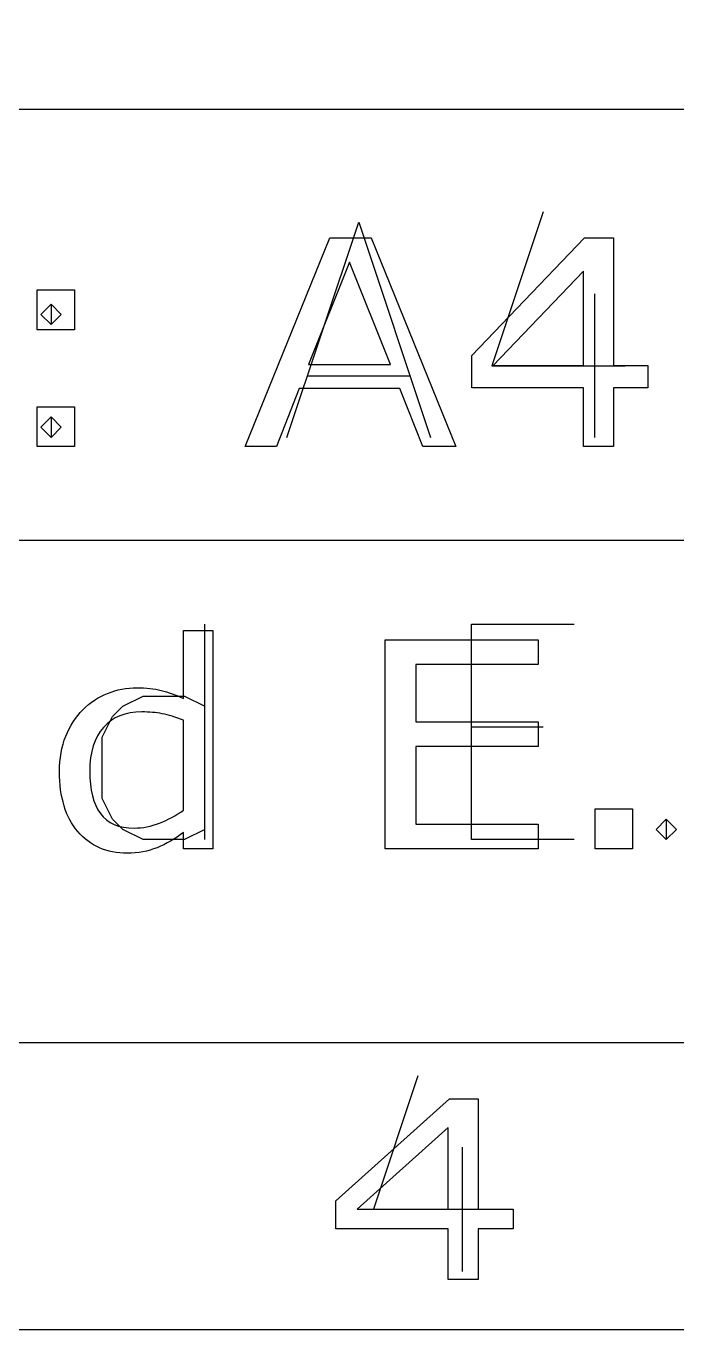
# Model space of a CAD drawing. Header units: millimetres. Extents: x 0 to 277, y 107 to 297.
# Drawn here: x 173 to 177.54, y 106.92 to 116 of the extents above; entities that cross this region are included whole.
import ezdxf

# ---------------------------------------------------------------- set-up
doc = ezdxf.new("R2010")
doc.units = ezdxf.units.MM
doc.layers.add('Layer_1', color=7, linetype='CONTINUOUS')

msp = doc.modelspace()

# ---------------------------------------------------------------- linework, layer by layer
at = {"layer": 'Layer_1', "color": 7}
for points in [[(0.075, 296.925), (277.0772, 296.925), (277.0772, 106.9178), (0.075, 106.9178)], [(0.075, 296.925), (277.0772, 296.925), (277.0772, 106.9178), (0.075, 106.9178)], [(0.075, 296.925), (277.0772, 296.925), (277.0772, 106.9178), (0.075, 106.9178)], [(2.075, 294.925), (275.0772, 294.925), (275.0772, 108.9178), (2.075, 108.9178)], [(2.075, 294.925), (275.0772, 294.925), (275.0772, 108.9178), (2.075, 108.9178)], [(2.075, 294.925), (275.0772, 294.925), (275.0772, 108.9178), (2.075, 108.9178)], [(167.0772, 140.9178), (275.0772, 140.9178), (275.0772, 108.9178), (167.0772, 108.9178)], [(167.0772, 140.9178), (275.0772, 140.9178), (275.0772, 108.9178), (167.0772, 108.9178)], [(167.0772, 140.9178), (275.0772, 140.9178), (275.0772, 108.9178), (167.0772, 108.9178)], [(175.99511, 113.06781), (175.7653, 113.06781), (175.60629, 113.47308), (174.90489, 113.47308), (174.74588, 113.06781), (174.527, 113.06781), (175.1173, 114.52191), (175.40483, 114.52191)], [(175.99511, 113.06781), (175.7653, 113.06781), (175.60629, 113.47308), (174.90489, 113.47308), (174.74588, 113.06781), (174.527, 113.06781), (175.1173, 114.52191), (175.40483, 114.52191)], [(175.99511, 113.06781), (175.7653, 113.06781), (175.60629, 113.47308), (174.90489, 113.47308), (174.74588, 113.06781), (174.527, 113.06781), (175.1173, 114.52191), (175.40483, 114.52191)], [(177.33364, 113.47699), (177.09295, 113.47699), (177.09295, 113.06781), (176.88384, 113.06781), (176.88384, 113.47699), (176.10729, 113.47699), (176.10729, 113.7016), (176.89255, 114.52191), (177.09295, 114.52191), (177.09295, 113.63324), (177.33364, 113.63324)], [(177.33364, 113.47699), (177.09295, 113.47699), (177.09295, 113.06781), (176.88384, 113.06781), (176.88384, 113.47699), (176.10729, 113.47699), (176.10729, 113.7016), (176.89255, 114.52191), (177.09295, 114.52191), (177.09295, 113.63324), (177.33364, 113.63324)], [(177.33364, 113.47699), (177.09295, 113.47699), (177.09295, 113.06781), (176.88384, 113.06781), (176.88384, 113.47699), (176.10729, 113.47699), (176.10729, 113.7016), (176.89255, 114.52191), (177.09295, 114.52191), (177.09295, 113.63324), (177.33364, 113.63324)], [(175.53985, 113.6391), (175.25559, 114.35296), (174.97024, 113.6391)], [(175.53985, 113.6391), (175.25559, 114.35296), (174.97024, 113.6391)], [(175.53985, 113.6391), (175.25559, 114.35296), (174.97024, 113.6391)], [(176.88384, 113.63324), (176.88384, 114.28949), (176.25541, 113.63324)], [(176.88384, 113.63324), (176.88384, 114.28949), (176.25541, 113.63324)], [(176.88384, 113.63324), (176.88384, 114.28949), (176.25541, 113.63324)], [(173.33873, 113.88031), (173.07843, 113.88031), (173.07843, 114.15863), (173.33873, 114.15863)], [(173.33873, 113.88031), (173.07843, 113.88031), (173.07843, 114.15863), (173.33873, 114.15863)], [(173.33873, 113.88031), (173.07843, 113.88031), (173.07843, 114.15863), (173.33873, 114.15863)], [(173.33873, 113.06781), (173.07843, 113.06781), (173.07843, 113.34613), (173.33873, 113.34613)], [(173.33873, 113.06781), (173.07843, 113.06781), (173.07843, 113.34613), (173.33873, 113.34613)], [(173.33873, 113.06781), (173.07843, 113.06781), (173.07843, 113.34613), (173.33873, 113.34613)], [(176.56804, 110.2678), (175.50262, 110.2678), (175.50262, 111.72191), (176.56804, 111.72191), (176.56804, 111.55003), (175.71766, 111.55003), (175.71766, 111.15159), (176.56804, 111.15159), (176.56804, 110.97972), (175.71766, 110.97972), (175.71766, 110.43968), (176.56804, 110.43968)], [(176.56804, 110.2678), (175.50262, 110.2678), (175.50262, 111.72191), (176.56804, 111.72191), (176.56804, 111.55003), (175.71766, 111.55003), (175.71766, 111.15159), (176.56804, 111.15159), (176.56804, 110.97972), (175.71766, 110.97972), (175.71766, 110.43968), (176.56804, 110.43968)], [(176.56804, 110.2678), (175.50262, 110.2678), (175.50262, 111.72191), (176.56804, 111.72191), (176.56804, 111.55003), (175.71766, 111.55003), (175.71766, 111.15159), (176.56804, 111.15159), (176.56804, 110.97972), (175.71766, 110.97972), (175.71766, 110.43968), (176.56804, 110.43968)], [(174.09827, 110.53635)], [(174.09827, 110.53635)], [(174.09827, 110.53635)], [(177.2262, 110.2678), (176.96663, 110.2678), (176.96663, 110.54612), (177.2262, 110.54612)], [(177.2262, 110.2678), (176.96663, 110.2678), (176.96663, 110.54612), (177.2262, 110.54612)], [(177.2262, 110.2678), (176.96663, 110.2678), (176.96663, 110.54612), (177.2262, 110.54612)], [(176.39451, 107.62242), (176.15211, 107.62242), (176.15211, 107.2678), (175.94151, 107.2678), (175.94151, 107.62242), (175.15946, 107.62242), (175.15946, 107.81708), (175.95029, 108.528), (176.15211, 108.528), (176.15211, 107.75783), (176.39451, 107.75783)], [(176.39451, 107.62242), (176.15211, 107.62242), (176.15211, 107.2678), (175.94151, 107.2678), (175.94151, 107.62242), (175.15946, 107.62242), (175.15946, 107.81708), (175.95029, 108.528), (176.15211, 108.528), (176.15211, 107.75783), (176.39451, 107.75783)], [(176.39451, 107.62242), (176.15211, 107.62242), (176.15211, 107.2678), (175.94151, 107.2678), (175.94151, 107.62242), (175.15946, 107.62242), (175.15946, 107.81708), (175.95029, 108.528), (176.15211, 108.528), (176.15211, 107.75783), (176.39451, 107.75783)], [(175.94151, 107.75783), (175.94151, 108.32657), (175.30863, 107.75783)], [(175.94151, 107.75783), (175.94151, 108.32657), (175.30863, 107.75783)], [(175.94151, 107.75783), (175.94151, 108.32657), (175.30863, 107.75783)]]:
    msp.add_lwpolyline(points, close=True, dxfattribs=at)
for points in [[(167.0772, 115.4178), (275.0772, 115.4178)], [(167.0772, 115.4178), (275.0772, 115.4178)], [(167.0772, 115.4178), (275.0772, 115.4178)], [(176.6045, 114.7031), (176.2473, 113.6317), (177.1759, 113.6317)], [(176.6045, 114.7031), (176.2473, 113.6317), (177.1759, 113.6317)], [(176.6045, 114.7031), (176.2473, 113.6317), (177.1759, 113.6317)], [(174.8187, 113.1317), (175.3187, 114.6317), (175.8187, 113.1317)], [(174.8187, 113.1317), (175.3187, 114.6317), (175.8187, 113.1317)], [(174.8187, 113.1317), (175.3187, 114.6317), (175.8187, 113.1317)], [(176.9616, 114.1317), (176.9616, 113.1317)], [(176.9616, 114.1317), (176.9616, 113.1317)], [(176.9616, 114.1317), (176.9616, 113.1317)], [(173.1759, 114.0602), (173.2473, 113.9888), (173.1759, 113.9174), (173.1045, 113.9888), (173.1759, 114.0602), (173.1759, 113.9174)], [(173.1759, 114.0602), (173.2473, 113.9888), (173.1759, 113.9174), (173.1045, 113.9888), (173.1759, 114.0602), (173.1759, 113.9174)], [(173.1759, 114.0602), (173.2473, 113.9888), (173.1759, 113.9174), (173.1045, 113.9888), (173.1759, 114.0602), (173.1759, 113.9174)], [(174.9616, 113.5602), (175.6759, 113.5602)], [(174.9616, 113.5602), (175.6759, 113.5602)], [(174.9616, 113.5602), (175.6759, 113.5602)], [(173.1759, 113.2745), (173.2473, 113.2031), (173.1759, 113.1317), (173.1045, 113.2031), (173.1759, 113.2745), (173.1759, 113.1317)], [(173.1759, 113.2745), (173.2473, 113.2031), (173.1759, 113.1317), (173.1045, 113.2031), (173.1759, 113.2745), (173.1759, 113.1317)], [(173.1759, 113.2745), (173.2473, 113.2031), (173.1759, 113.1317), (173.1045, 113.2031), (173.1759, 113.2745), (173.1759, 113.1317)], [(167.0772, 112.4178), (275.0772, 112.4178)], [(167.0772, 112.4178), (275.0772, 112.4178)], [(167.0772, 112.4178), (275.0772, 112.4178)], [(174.0983, 111.31463), (174.0983, 111.78729), (174.30248, 111.78729), (174.30252, 110.2678)], [(174.0983, 111.31463), (174.0983, 111.78729), (174.30248, 111.78729), (174.30252, 110.2678)], [(174.0983, 111.31463), (174.0983, 111.78729), (174.30248, 111.78729), (174.30252, 110.2678)], [(174.2473, 110.3317), (174.2473, 111.8317)], [(174.2473, 110.3317), (174.2473, 111.8317)], [(174.2473, 110.3317), (174.2473, 111.8317)], [(176.8187, 110.3317), (176.1045, 110.3317), (176.1045, 111.8317), (176.8187, 111.8317)], [(176.8187, 110.3317), (176.1045, 110.3317), (176.1045, 111.8317), (176.8187, 111.8317)], [(176.8187, 110.3317), (176.1045, 110.3317), (176.1045, 111.8317), (176.8187, 111.8317)], [(174.2473, 110.4031), (174.1045, 110.3317), (173.8187, 110.3317), (173.6759, 110.4031), (173.6045, 110.4745), (173.533, 110.6174), (173.533, 111.046), (173.6045, 111.1888), (173.6759, 111.2602), (173.8187, 111.3317), (174.1045, 111.3317), (174.2473, 111.2602)], [(174.2473, 110.4031), (174.1045, 110.3317), (173.8187, 110.3317), (173.6759, 110.4031), (173.6045, 110.4745), (173.533, 110.6174), (173.533, 111.046), (173.6045, 111.1888), (173.6759, 111.2602), (173.8187, 111.3317), (174.1045, 111.3317), (174.2473, 111.2602)], [(174.2473, 110.4031), (174.1045, 110.3317), (173.8187, 110.3317), (173.6759, 110.4031), (173.6045, 110.4745), (173.533, 110.6174), (173.533, 111.046), (173.6045, 111.1888), (173.6759, 111.2602), (173.8187, 111.3317), (174.1045, 111.3317), (174.2473, 111.2602)], [(174.09834, 110.53636), (174.09834, 111.16234)], [(174.09834, 110.53636), (174.09834, 111.16234)], [(174.09834, 110.53636), (174.09834, 111.16234)], [(176.1045, 111.1174), (176.6045, 111.1174)], [(176.1045, 111.1174), (176.6045, 111.1174)], [(176.1045, 111.1174), (176.6045, 111.1174)], [(177.4616, 110.4745), (177.533, 110.4031), (177.4616, 110.3317), (177.3902, 110.4031), (177.4616, 110.4745), (177.4616, 110.3317)], [(177.4616, 110.4745), (177.533, 110.4031), (177.4616, 110.3317), (177.3902, 110.4031), (177.4616, 110.4745), (177.4616, 110.3317)], [(177.4616, 110.4745), (177.533, 110.4031), (177.4616, 110.3317), (177.3902, 110.4031), (177.4616, 110.4745), (177.4616, 110.3317)], [(174.30252, 110.2678), (174.09834, 110.2678), (174.09834, 110.38206)], [(174.30252, 110.2678), (174.09834, 110.2678), (174.09834, 110.38206)], [(174.30252, 110.2678), (174.09834, 110.2678), (174.09834, 110.38206)], [(175.7308, 108.6861), (175.4213, 107.7575), (176.2261, 107.7575)], [(175.7308, 108.6861), (175.4213, 107.7575), (176.2261, 107.7575)], [(175.7308, 108.6861), (175.4213, 107.7575), (176.2261, 107.7575)], [(176.0404, 108.1909), (176.0404, 107.3242)], [(176.0404, 108.1909), (176.0404, 107.3242)], [(176.0404, 108.1909), (176.0404, 107.3242)]]:
    msp.add_lwpolyline(points, dxfattribs=at)
for points in [[(173.3978, 111.23654), (173.447, 111.286007), (173.504197, 111.32377), (173.56939, 111.34983)], [(173.3978, 111.23654), (173.447, 111.286007), (173.504197, 111.32377), (173.56939, 111.34983)], [(173.3978, 111.23654), (173.447, 111.286007), (173.504197, 111.32377), (173.56939, 111.34983)], [(173.56939, 111.34983), (173.635257, 111.375897), (173.703317, 111.38893), (173.77357, 111.38893)], [(173.56939, 111.34983), (173.635257, 111.375897), (173.703317, 111.38893), (173.77357, 111.38893)], [(173.56939, 111.34983), (173.635257, 111.375897), (173.703317, 111.38893), (173.77357, 111.38893)], [(173.77357, 111.38893), (173.837303, 111.38893), (173.89378, 111.38273), (173.943, 111.37033)], [(173.77357, 111.38893), (173.837303, 111.38893), (173.89378, 111.38273), (173.943, 111.37033)], [(173.77357, 111.38893), (173.837303, 111.38893), (173.89378, 111.38273), (173.943, 111.37033)], [(173.943, 111.37033), (173.9922, 111.358597), (174.043967, 111.34003), (174.0983, 111.31463)], [(173.943, 111.37033), (173.9922, 111.358597), (174.043967, 111.34003), (174.0983, 111.31463)], [(173.943, 111.37033), (173.9922, 111.358597), (174.043967, 111.34003), (174.0983, 111.31463)], [(173.27833, 111.05197), (173.307997, 111.124237), (173.34782, 111.18576), (173.3978, 111.23654)], [(173.27833, 111.05197), (173.307997, 111.124237), (173.34782, 111.18576), (173.3978, 111.23654)], [(173.27833, 111.05197), (173.307997, 111.124237), (173.34782, 111.18576), (173.3978, 111.23654)], [(173.80837, 111.22094), (173.69397, 111.22094), (173.604913, 111.185133), (173.5412, 111.11352)], [(173.80837, 111.22094), (173.69397, 111.22094), (173.604913, 111.185133), (173.5412, 111.11352)], [(173.80837, 111.22094), (173.69397, 111.22094), (173.604913, 111.185133), (173.5412, 111.11352)], [(173.95064, 111.20824), (173.907173, 111.216707), (173.85975, 111.22094), (173.80837, 111.22094)], [(173.95064, 111.20824), (173.907173, 111.216707), (173.85975, 111.22094), (173.80837, 111.22094)], [(173.95064, 111.20824), (173.907173, 111.216707), (173.85975, 111.22094), (173.80837, 111.22094)], [(174.09834, 111.16234), (174.04334, 111.184473), (173.994107, 111.199773), (173.95064, 111.20824)], [(174.09834, 111.16234), (174.04334, 111.184473), (173.994107, 111.199773), (173.95064, 111.20824)], [(174.09834, 111.16234), (174.04334, 111.184473), (173.994107, 111.199773), (173.95064, 111.20824)], [(173.23493, 110.8049), (173.23493, 110.897353), (173.249397, 110.97971), (173.27833, 111.05197)], [(173.23493, 110.8049), (173.23493, 110.897353), (173.249397, 110.97971), (173.27833, 111.05197)], [(173.23493, 110.8049), (173.23493, 110.897353), (173.249397, 110.97971), (173.27833, 111.05197)], [(173.5412, 111.11352), (173.477467, 111.041907), (173.4456, 110.940343), (173.4456, 110.80883)], [(173.5412, 111.11352), (173.477467, 111.041907), (173.4456, 110.940343), (173.4456, 110.80883)], [(173.5412, 111.11352), (173.477467, 111.041907), (173.4456, 110.940343), (173.4456, 110.80883)], [(173.362, 110.38791), (173.277287, 110.48817), (173.23493, 110.627167), (173.23493, 110.8049)], [(173.362, 110.38791), (173.277287, 110.48817), (173.23493, 110.627167), (173.23493, 110.8049)], [(173.362, 110.38791), (173.277287, 110.48817), (173.23493, 110.627167), (173.23493, 110.8049)], [(173.4456, 110.80883), (173.4456, 110.67927), (173.4702, 110.580637), (173.5194, 110.51293)], [(173.4456, 110.80883), (173.4456, 110.67927), (173.4702, 110.580637), (173.5194, 110.51293)], [(173.4456, 110.80883), (173.4456, 110.67927), (173.4702, 110.580637), (173.5194, 110.51293)], [(173.5194, 110.51293), (173.568667, 110.445877), (173.64759, 110.41235), (173.75617, 110.41235)], [(173.5194, 110.51293), (173.568667, 110.445877), (173.64759, 110.41235), (173.75617, 110.41235)], [(173.5194, 110.51293), (173.568667, 110.445877), (173.64759, 110.41235), (173.75617, 110.41235)], [(173.93211, 110.44655), (173.99151, 110.470017), (174.046897, 110.49995), (174.09827, 110.53635)], [(173.93211, 110.44655), (173.99151, 110.470017), (174.046897, 110.49995), (174.09827, 110.53635)], [(173.93211, 110.44655), (173.99151, 110.470017), (174.046897, 110.49995), (174.09827, 110.53635)], [(173.75617, 110.41235), (173.814103, 110.41235), (173.87275, 110.42375), (173.93211, 110.44655)], [(173.75617, 110.41235), (173.814103, 110.41235), (173.87275, 110.42375), (173.93211, 110.44655)], [(173.75617, 110.41235), (173.814103, 110.41235), (173.87275, 110.42375), (173.93211, 110.44655)], [(173.70736, 110.23752), (173.562553, 110.23752), (173.447433, 110.28765), (173.362, 110.38791)], [(173.70736, 110.23752), (173.562553, 110.23752), (173.447433, 110.28765), (173.362, 110.38791)], [(173.70736, 110.23752), (173.562553, 110.23752), (173.447433, 110.28765), (173.362, 110.38791)], [(174.09834, 110.38206), (174.039673, 110.33646), (173.978493, 110.30098), (173.9148, 110.27562)], [(174.09834, 110.38206), (174.039673, 110.33646), (173.978493, 110.30098), (173.9148, 110.27562)], [(174.09834, 110.38206), (174.039673, 110.33646), (173.978493, 110.30098), (173.9148, 110.27562)], [(173.9148, 110.27562), (173.851067, 110.25022), (173.78192, 110.23752), (173.70736, 110.23752)], [(173.9148, 110.27562), (173.851067, 110.25022), (173.78192, 110.23752), (173.70736, 110.23752)], [(173.9148, 110.27562), (173.851067, 110.25022), (173.78192, 110.23752), (173.70736, 110.23752)]]:
    msp.add_open_spline(points, degree=3, dxfattribs=at)

doc.saveas('drawing.dxf')
